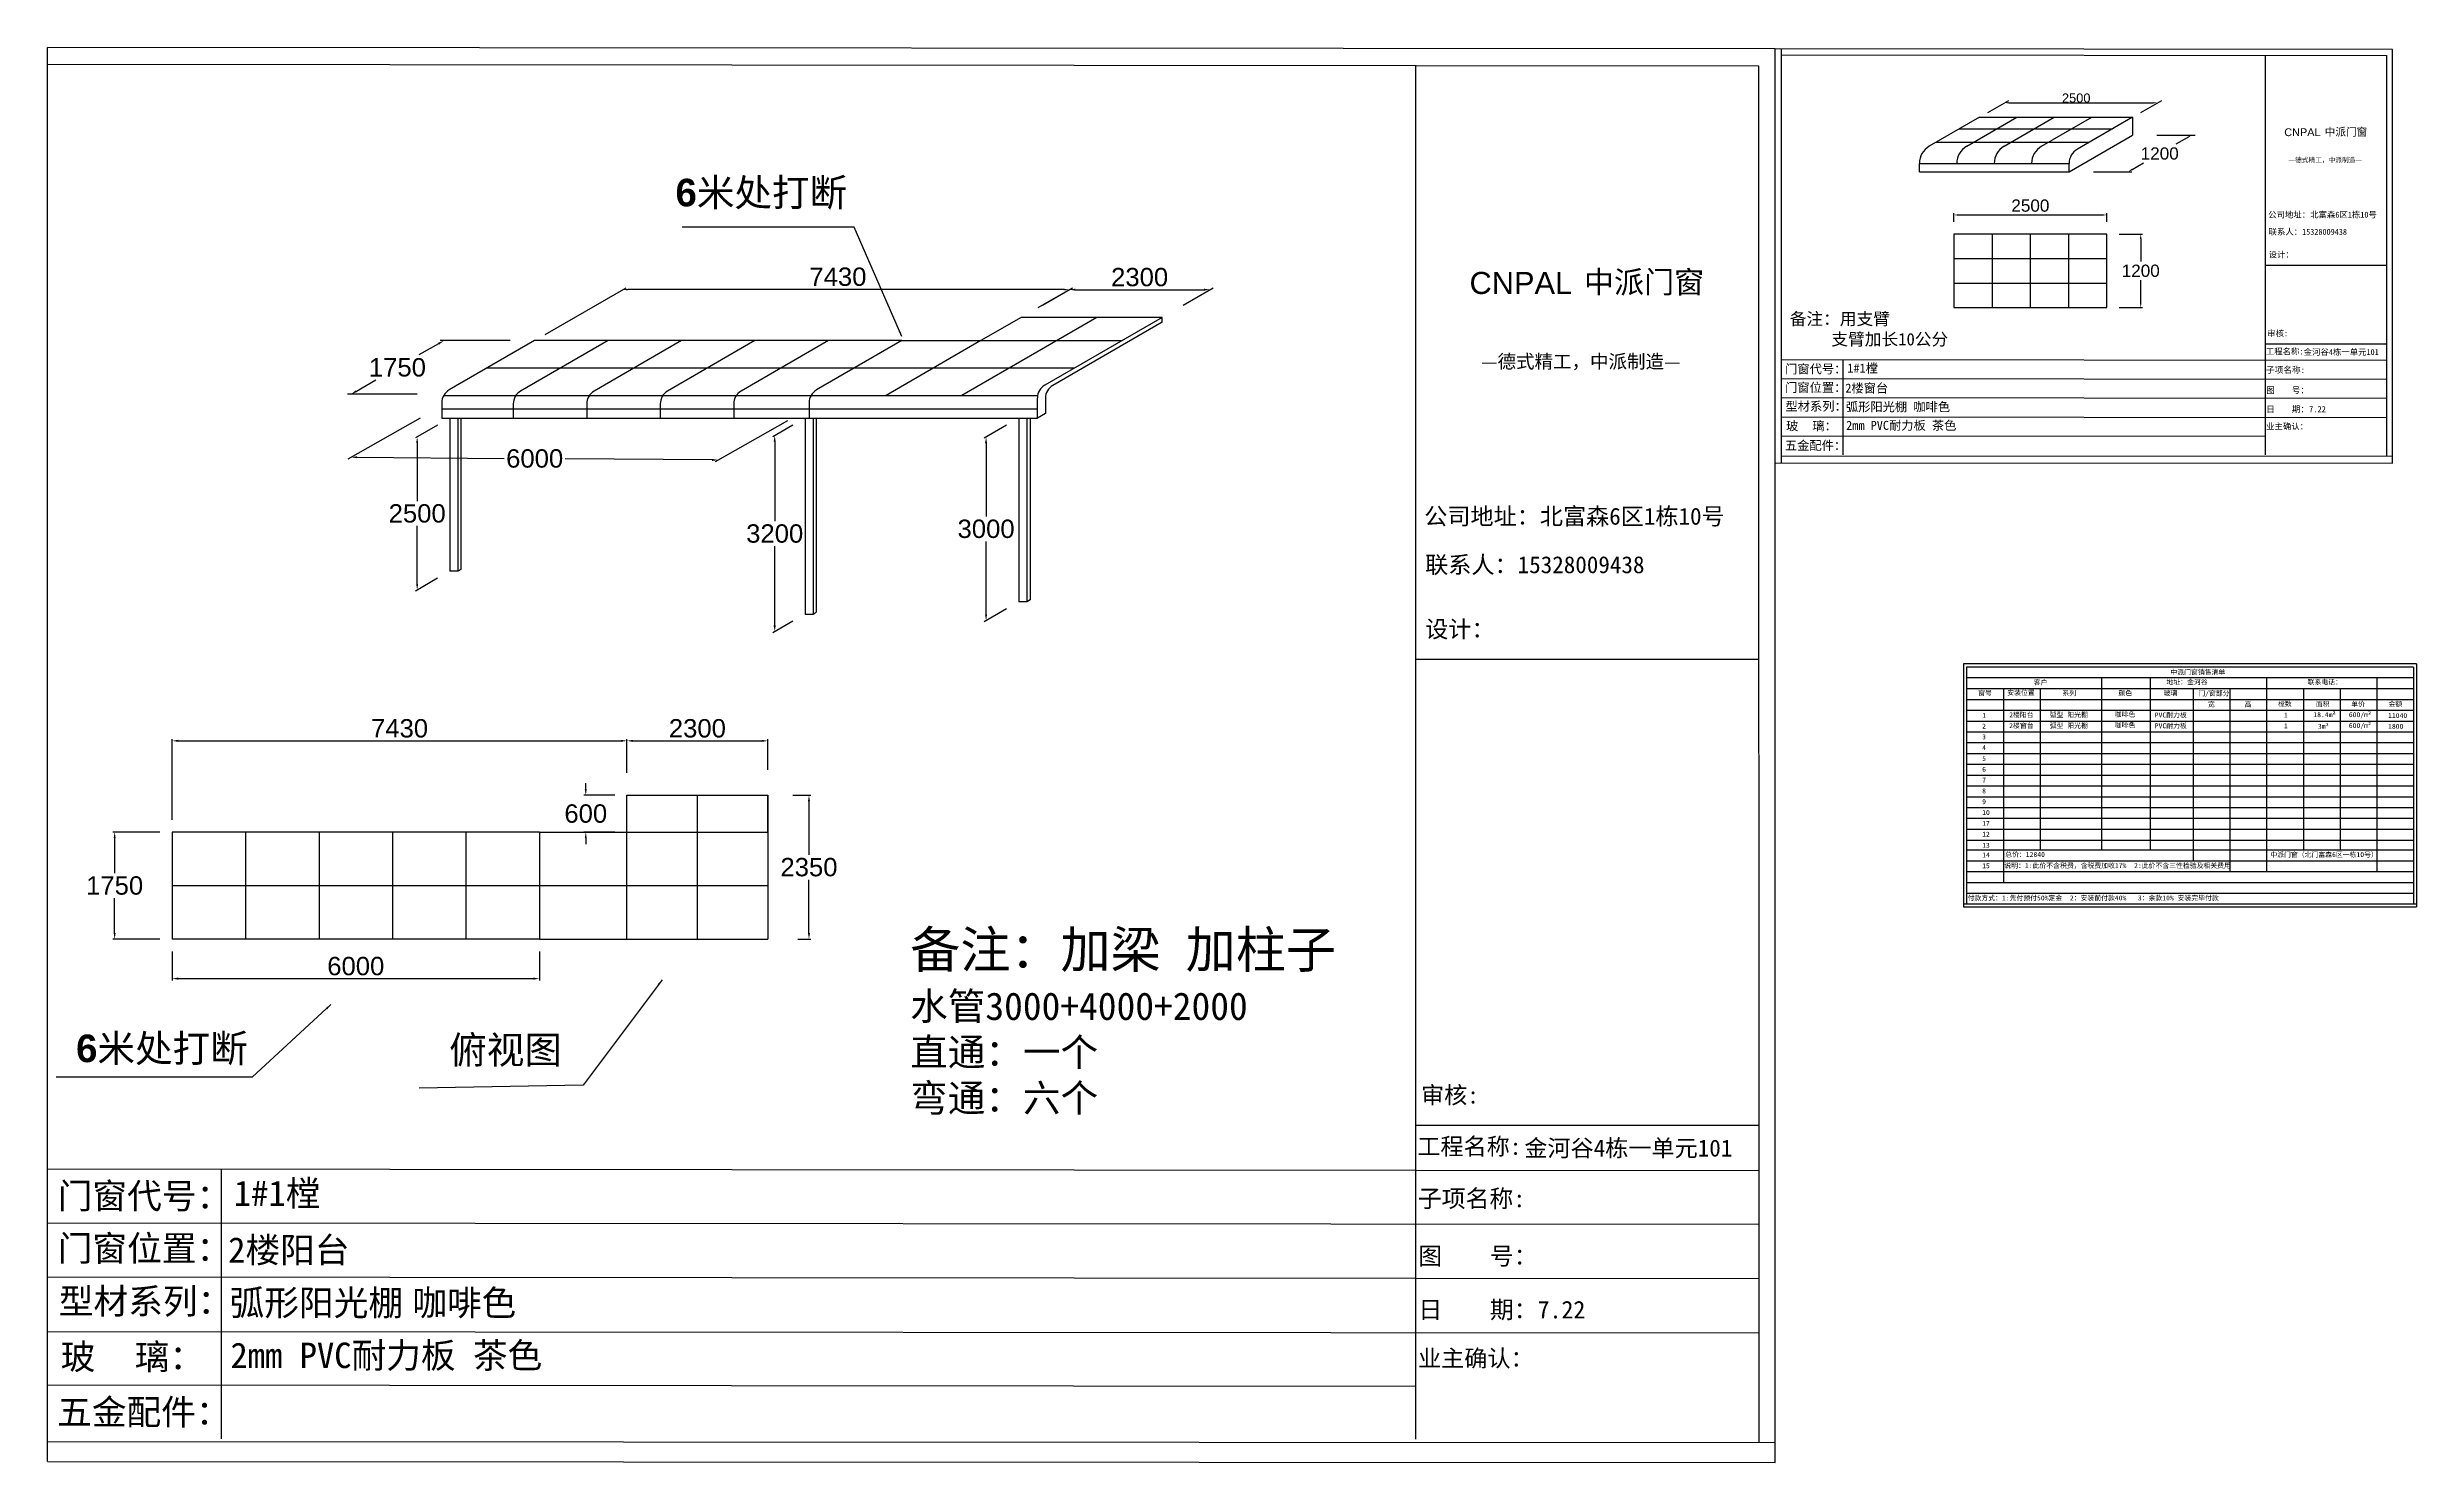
# Model space of a CAD drawing. Header units: inches. Extents: x -138455 to 599497, y -747149 to 13167.
# Drawn here: x 324745 to 363447, y -277090 to -253978 of the extents above; entities that cross this region are included whole.
import ezdxf

# ---------------------------------------------------------------- set-up
doc = ezdxf.new("R2010")
doc.units = ezdxf.units.IN
doc.header["$MEASUREMENT"] = 0
doc.header["$PDMODE"] = 35
doc.header["$PDSIZE"] = -3
doc.layers.add('0 @ 1', color=7, linetype='Continuous')
doc.styles.add('Annotative', font='arialbd.ttf')
doc.styles.add('MtXpl_', font='')
doc.styles.get("Standard").update_dxf_attribs({"font": 'arial.ttf'})
doc.styles.get('MtXpl_').set_extended_font_data('SimSun')
doc.dimstyles.get("Standard").update_dxf_attribs({"dimtxt": 80, "dimasz": 70, "dimexe": 40, "dimexo": 80, "dimgap": 0, "dimtad": 1, "dimtih": 1, "dimtoh": 1, "dimdec": 0, "dimzin": 0, "dimdsep": 46, "dimtxsty": 'Standard', "dimcen": 0.09, "dimadec": 0, "dimazin": 0, "dimtfac": 1, "dimtdec": 0, "dimtofl": 0, "dimtmove": 0, "dimatfit": 3, "dimfxl": 0, "dimtolj": 1, "dimtzin": 0, "dimarcsym": 0})

# ---------------------------------------------------------------- blocks, each defined once
blk = doc.blocks.new('*D18')
at = {"color": 0, "lineweight": -2, "transparency": 16777216}
for p, q in [((356443, -255040), (356785, -254843)), ((356785, -254883), (359145, -254883)), ((358943, -255040), (359285, -254843))]:
    blk.add_line(p, q, dxfattribs=at)
at = {"color": 0, "transparency": 16777216}
for points in [[(356785, -254871), (356785, -254894), (356715, -254883)], [(359145, -254871), (359145, -254894), (359215, -254883)]]:
    blk.add_solid(points, dxfattribs=at)
at = {"layer": 'Defpoints', "color": 0, "transparency": 16777216}
for p in [(359215, -254883), (356305, -255120), (358805, -255120)]:
    blk.add_point(p, dxfattribs=at)
at = {"color": 0, "transparency": 16777216, "insert": (357886, -254806), "char_height": 150, "attachment_point": 5}
blk.add_mtext('\\A1;2500', dxfattribs=at)
blk = doc.blocks.new('*D949')
at = {"color": 0, "lineweight": -2, "transparency": 16777216}
for p, q in [((341000, -258187), (341489, -257905)), ((341537, -257935), (343637, -257935)), ((343300, -258187), (343789, -257905))]:
    blk.add_line(p, q, dxfattribs=at)
at = {"color": 0, "transparency": 16777216}
for points in [[(341537, -257918), (341537, -257951), (341437, -257935)], [(343637, -257918), (343637, -257951), (343737, -257935)]]:
    blk.add_solid(points, dxfattribs=at)
at = {"layer": 'Defpoints', "color": 0, "transparency": 16777216}
for p in [(343737, -257935), (340653, -258387), (342953, -258387)]:
    blk.add_point(p, dxfattribs=at)
at = {"color": 0, "transparency": 16777216, "insert": (342587, -257731), "char_height": 300, "attachment_point": 5}
blk.add_mtext('\\A1;2300', dxfattribs=at)
blk = doc.blocks.new('*D950')
at = {"color": 0, "lineweight": -2, "transparency": 16777216}
for p, q in [((331118, -260148), (330756, -260357)), ((330786, -260440), (330786, -261386)), ((330786, -262740), (330786, -261793)), ((331118, -262648), (330756, -262857))]:
    blk.add_line(p, q, dxfattribs=at)
at = {"color": 0, "transparency": 16777216}
for points in [[(330769, -260440), (330802, -260440), (330786, -260340)], [(330769, -262740), (330802, -262740), (330786, -262840)]]:
    blk.add_solid(points, dxfattribs=at)
at = {"layer": 'Defpoints', "color": 0, "transparency": 16777216}
for p in [(331318, -260032), (331318, -262532), (330786, -262840)]:
    blk.add_point(p, dxfattribs=at)
at = {"color": 0, "transparency": 16777216, "insert": (330786, -261590), "char_height": 300, "attachment_point": 5}
blk.add_mtext('\\A1;2500', dxfattribs=at)
blk = doc.blocks.new('*D951')
at = {"color": 0, "lineweight": -2, "transparency": 16777216}
for p, q in [((340415, -260148), (340049, -260359)), ((340079, -260442), (340079, -261639)), ((340079, -263242), (340079, -262045)), ((340415, -263148), (340049, -263359))]:
    blk.add_line(p, q, dxfattribs=at)
at = {"color": 0, "transparency": 16777216}
for points in [[(340062, -260442), (340095, -260442), (340079, -260342)], [(340062, -263242), (340095, -263242), (340079, -263342)]]:
    blk.add_solid(points, dxfattribs=at)
at = {"layer": 'Defpoints', "color": 0, "transparency": 16777216}
for p in [(340615, -260032), (340079, -260342), (340615, -263032)]:
    blk.add_point(p, dxfattribs=at)
at = {"color": 0, "transparency": 16777216, "insert": (340079, -261842), "char_height": 300, "attachment_point": 5}
blk.add_mtext('\\A1;3000', dxfattribs=at)
blk = doc.blocks.new('*D952')
at = {"color": 0, "lineweight": -2, "transparency": 16777216}
for p, q in [((336924, -266192), (337216, -266192)), ((337186, -266292), (337186, -267164)), ((337186, -268442), (337186, -267571)), ((337004, -268542), (337216, -268542))]:
    blk.add_line(p, q, dxfattribs=at)
at = {"color": 0, "transparency": 16777216}
for points in [[(337169, -266292), (337203, -266292), (337186, -266192)], [(337169, -268442), (337203, -268442), (337186, -268542)]]:
    blk.add_solid(points, dxfattribs=at)
at = {"layer": 'Defpoints', "color": 0, "transparency": 16777216}
for p in [(336724, -266192), (337186, -266192), (336804, -268542)]:
    blk.add_point(p, dxfattribs=at)
at = {"color": 0, "transparency": 16777216, "insert": (337186, -267367), "char_height": 300, "attachment_point": 5}
blk.add_mtext('\\A1;2350', dxfattribs=at)
blk = doc.blocks.new('*D953')
at = {"color": 0, "lineweight": -2, "transparency": 16777216}
for p, q in [((334013, -266192), (333510, -266192)), ((333540, -266092), (333540, -265992)), ((334013, -266792), (333510, -266792)), ((333540, -266892), (333540, -266992))]:
    blk.add_line(p, q, dxfattribs=at)
at = {"color": 0, "transparency": 16777216}
for points in [[(333523, -266092), (333556, -266092), (333540, -266192)], [(333523, -266892), (333556, -266892), (333540, -266792)]]:
    blk.add_solid(points, dxfattribs=at)
at = {"layer": 'Defpoints', "color": 0, "transparency": 16777216}
for p in [(333540, -266192), (334213, -266192), (334213, -266792)]:
    blk.add_point(p, dxfattribs=at)
at = {"color": 0, "transparency": 16777216, "insert": (333540, -266492), "char_height": 300, "attachment_point": 5}
blk.add_mtext('\\A1;600', dxfattribs=at)
blk = doc.blocks.new('*D954')
at = {"color": 0, "lineweight": -2, "transparency": 16777216}
for p, q in [((326583, -266792), (325814, -266792)), ((325844, -266892), (325844, -267464)), ((325844, -268442), (325844, -267871)), ((326583, -268542), (325814, -268542))]:
    blk.add_line(p, q, dxfattribs=at)
at = {"color": 0, "transparency": 16777216}
for points in [[(325828, -266892), (325861, -266892), (325844, -266792)], [(325828, -268442), (325861, -268442), (325844, -268542)]]:
    blk.add_solid(points, dxfattribs=at)
at = {"layer": 'Defpoints', "color": 0, "transparency": 16777216}
for p in [(326783, -266792), (325844, -268542), (326783, -268542)]:
    blk.add_point(p, dxfattribs=at)
at = {"color": 0, "transparency": 16777216, "insert": (325844, -267667), "char_height": 300, "attachment_point": 5}
blk.add_mtext('\\A1;1750', dxfattribs=at)
blk = doc.blocks.new('*D955')
at = {"color": 0, "lineweight": -2, "transparency": 16777216}
for p, q in [((326783, -266592), (326783, -265273)), ((326883, -265303), (334113, -265303)), ((334213, -265826), (334213, -265273))]:
    blk.add_line(p, q, dxfattribs=at)
at = {"color": 0, "transparency": 16777216}
for points in [[(326883, -265286), (326883, -265320), (326783, -265303)], [(334113, -265286), (334113, -265320), (334213, -265303)]]:
    blk.add_solid(points, dxfattribs=at)
at = {"layer": 'Defpoints', "color": 0, "transparency": 16777216}
for p in [(334213, -265303), (334213, -266026), (326783, -266792)]:
    blk.add_point(p, dxfattribs=at)
at = {"color": 0, "transparency": 16777216, "insert": (330498, -265100), "char_height": 300, "attachment_point": 5}
blk.add_mtext('\\A1;7430', dxfattribs=at)
blk = doc.blocks.new('*D956')
at = {"color": 0, "lineweight": -2, "transparency": 16777216}
for p, q in [((334213, -265826), (334213, -265273)), ((334313, -265303), (336413, -265303)), ((336513, -265779), (336513, -265273))]:
    blk.add_line(p, q, dxfattribs=at)
at = {"color": 0, "transparency": 16777216}
for points in [[(334313, -265286), (334313, -265320), (334213, -265303)], [(336413, -265286), (336413, -265320), (336513, -265303)]]:
    blk.add_solid(points, dxfattribs=at)
at = {"layer": 'Defpoints', "color": 0, "transparency": 16777216}
for p in [(336513, -265303), (334213, -266026), (336513, -265979)]:
    blk.add_point(p, dxfattribs=at)
at = {"color": 0, "transparency": 16777216, "insert": (335363, -265100), "char_height": 300, "attachment_point": 5}
blk.add_mtext('\\A1;2300', dxfattribs=at)
blk = doc.blocks.new('*D957')
at = {"color": 0, "lineweight": -2, "transparency": 16777216}
for p, q in [((326783, -268742), (326783, -269216)), ((332783, -268742), (332783, -269216)), ((326883, -269186), (332683, -269186))]:
    blk.add_line(p, q, dxfattribs=at)
at = {"color": 0, "transparency": 16777216}
for points in [[(326883, -269169), (326883, -269203), (326783, -269186)], [(332683, -269169), (332683, -269203), (332783, -269186)]]:
    blk.add_solid(points, dxfattribs=at)
at = {"layer": 'Defpoints', "color": 0, "transparency": 16777216}
for p in [(326783, -268542), (332783, -268542), (332783, -269186)]:
    blk.add_point(p, dxfattribs=at)
at = {"color": 0, "transparency": 16777216, "insert": (329783, -268983), "char_height": 300, "attachment_point": 5}
blk.add_mtext('\\A1;6000', dxfattribs=at)
blk = doc.blocks.new('*D958')
at = {"color": 0, "lineweight": -2, "transparency": 16777216}
for p, q in [((331134, -258817), (330815, -259001)), ((332304, -258767), (331161, -258767)), ((330788, -259642), (329645, -259642)), ((329792, -259592), (330111, -259408))]:
    blk.add_line(p, q, dxfattribs=at)
at = {"color": 0, "transparency": 16777216}
for points in [[(331126, -258803), (331143, -258832), (331221, -258767)], [(329784, -259578), (329800, -259607), (329705, -259642)]]:
    blk.add_solid(points, dxfattribs=at)
at = {"layer": 'Defpoints', "color": 0, "transparency": 16777216}
for p in [(331221, -258767), (332704, -258767), (331188, -259642)]:
    blk.add_point(p, dxfattribs=at)
at = {"color": 0, "transparency": 16777216, "insert": (330463, -259205), "char_height": 300, "attachment_point": 5}
blk.add_mtext('\\A1;1750', dxfattribs=at)
blk = doc.blocks.new('*D959')
at = {"color": 0, "lineweight": -2, "transparency": 16777216}
for p, q in [((330837, -260034), (329652, -260701)), ((336837, -260079), (335652, -260746)), ((329805, -260672), (332206, -260690)), ((335605, -260715), (333203, -260697))]:
    blk.add_line(p, q, dxfattribs=at)
at = {"color": 0, "transparency": 16777216}
for points in [[(329805, -260655), (329804, -260688), (329705, -260671)], [(335605, -260699), (335604, -260732), (335705, -260716)]]:
    blk.add_solid(points, dxfattribs=at)
at = {"layer": 'Defpoints', "color": 0, "transparency": 16777216}
for p in [(331188, -259837), (337188, -259882), (335705, -260716)]:
    blk.add_point(p, dxfattribs=at)
at = {"color": 0, "transparency": 16777216, "insert": (332705, -260693), "char_height": 300, "attachment_point": 5}
blk.add_mtext('\\A1;6000', dxfattribs=at)
blk = doc.blocks.new('*D960')
at = {"color": 0, "lineweight": -2, "transparency": 16777216}
for p, q in [((336923, -260148), (336596, -260337)), ((336626, -260419), (336626, -261716)), ((336626, -263419), (336626, -262123)), ((336923, -263348), (336596, -263537))]:
    blk.add_line(p, q, dxfattribs=at)
at = {"color": 0, "transparency": 16777216}
for points in [[(336609, -260419), (336643, -260419), (336626, -260319)], [(336609, -263419), (336643, -263419), (336626, -263519)]]:
    blk.add_solid(points, dxfattribs=at)
at = {"layer": 'Defpoints', "color": 0, "transparency": 16777216}
for p in [(337123, -260032), (336626, -263519), (337123, -263232)]:
    blk.add_point(p, dxfattribs=at)
at = {"color": 0, "transparency": 16777216, "insert": (336626, -261919), "char_height": 300, "attachment_point": 5}
blk.add_mtext('\\A1;3200', dxfattribs=at)
blk = doc.blocks.new('*D961')
at = {"color": 0, "lineweight": -2, "transparency": 16777216}
for p, q in [((359205, -255413), (359828, -255413)), ((359699, -255453), (359514, -255560)), ((358169, -256011), (358793, -256011)), ((358802, -255971), (358987, -255864))]:
    blk.add_line(p, q, dxfattribs=at)
at = {"color": 0, "transparency": 16777216}
for points in [[(359692, -255442), (359705, -255465), (359768, -255413)], [(358795, -255959), (358809, -255982), (358733, -256011)]]:
    blk.add_solid(points, dxfattribs=at)
at = {"layer": 'Defpoints', "color": 0, "transparency": 16777216}
for p in [(358805, -255413), (359768, -255413), (357769, -256011)]:
    blk.add_point(p, dxfattribs=at)
at = {"color": 0, "transparency": 16777216, "insert": (359250, -255712), "char_height": 200, "attachment_point": 5}
blk.add_mtext('\\A1;1200', dxfattribs=at)
blk = doc.blocks.new('*D962')
at = {"color": 0, "lineweight": -2, "transparency": 16777216}
for p, q in [((355887, -256827), (355887, -256685)), ((355967, -256715), (358307, -256715)), ((358387, -256827), (358387, -256685))]:
    blk.add_line(p, q, dxfattribs=at)
at = {"color": 0, "transparency": 16777216}
for points in [[(355967, -256702), (355967, -256728), (355887, -256715)], [(358307, -256702), (358307, -256728), (358387, -256715)]]:
    blk.add_solid(points, dxfattribs=at)
at = {"layer": 'Defpoints', "color": 0, "transparency": 16777216}
for p in [(358387, -256715), (355887, -257027), (358387, -257027)]:
    blk.add_point(p, dxfattribs=at)
at = {"color": 0, "transparency": 16777216, "insert": (357137, -256563), "char_height": 200, "attachment_point": 5}
blk.add_mtext('\\A1;2500', dxfattribs=at)
blk = doc.blocks.new('*D963')
at = {"color": 0, "lineweight": -2, "transparency": 16777216}
for p, q in [((358587, -257027), (358970, -257027)), ((358940, -257107), (358940, -257475)), ((358940, -258147), (358940, -257779)), ((358587, -258227), (358970, -258227))]:
    blk.add_line(p, q, dxfattribs=at)
at = {"color": 0, "transparency": 16777216}
for points in [[(358926, -257107), (358953, -257107), (358940, -257027)], [(358926, -258147), (358953, -258147), (358940, -258227)]]:
    blk.add_solid(points, dxfattribs=at)
at = {"layer": 'Defpoints', "color": 0, "transparency": 16777216}
for p in [(358387, -257027), (358387, -258227), (358940, -258227)]:
    blk.add_point(p, dxfattribs=at)
at = {"color": 0, "transparency": 16777216, "insert": (358940, -257627), "char_height": 200, "attachment_point": 5}
blk.add_mtext('\\A1;1200', dxfattribs=at)

msp = doc.modelspace()

# ---------------------------------------------------------------- linework, layer by layer
for p, q in [((352969.6, -254002.7), (324745.5, -253978.1)), ((324745.5, -277072.5), (324745.5, -253978.1)), ((324745.5, -254254.1), (352694, -254278.7)), ((352969.6, -277090.1), (352969.6, -254002.7)), ((363050.1, -254011.5), (352969.6, -254002.7)), ((352970.8, -260763.9), (352969.6, -254002.7)), ((353070.8, -260764), (353069.6, -254002.8)), ((353069.6, -254100.4), (362952.7, -254109.1)), ((353070.8, -260642.6), (353069.6, -254109)), ((360971.7, -254109.1), (360972.8, -260634.5)), ((362952.7, -254109.1), (362956.2, -260654)), ((363051.4, -260770.2), (363050.1, -254011.5)), ((324745.3, -276729.2), (324745.5, -254278.6)), ((347091.9, -254278.7), (347091.7, -276706.3)), ((352694, -254278.7), (352700.5, -276761.5)), ((356304.8, -255119.6), (355485.9, -255592.4)), ((355977.7, -255308.5), (358477.7, -255308.5)), ((356097.4, -255592.4), (356916.3, -255119.6)), ((356304.8, -255119.6), (358804.8, -255119.6)), ((356708.9, -255592.4), (357527.8, -255119.6)), ((357320.4, -255592.4), (358139.3, -255119.6)), ((357769.5, -256010.8), (358804.8, -255413.1)), ((358804.8, -255119.6), (357904.8, -255639.3)), ((358804.8, -255119.6), (358804.8, -255413.1)), ((355598.6, -255527.4), (358098.6, -255527.4)), ((355323.6, -256010.8), (355323.6, -255873.6)), ((355323.6, -255873.6), (357769.5, -255873.6)), ((355323.6, -256010.8), (357769.5, -256010.8)), ((357769.5, -256010.8), (357769.5, -255873.6)), ((358386.5, -257026.9), (355886.5, -257026.9)), ((355886.5, -257026.9), (355886.5, -258226.9)), ((356511.5, -257026.9), (356511.5, -258226.9)), ((357136.5, -257026.9), (357136.5, -258226.9)), ((357761.5, -257026.9), (357761.5, -258226.9)), ((358386.5, -258226.9), (358386.5, -257026.9)), ((355886.5, -257426.9), (358386.5, -257426.9)), ((360971.7, -257536.1), (362952.7, -257536.1)), ((332876.8, -258667.1), (334197.7, -257904.5)), ((341357.2, -257934.5), (334225.7, -257934.5)), ((340931.1, -258226.7), (341489.1, -257904.5)), ((355886.5, -257826.9), (358386.5, -257826.9)), ((341888.6, -258387.1), (339682.7, -259660.7)), ((340653.2, -258387.1), (339995.1, -258767.1)), ((342953.2, -258387.1), (340653.2, -258387.1)), ((342953.2, -258387.1), (341038.1, -259492.8)), ((342953.2, -258467.1), (341168, -259497.8)), ((342953.2, -258467.1), (342953.2, -258387.1)), ((355886.5, -258226.9), (358386.5, -258226.9)), ((332703.6, -258767.1), (331308.1, -259572.8)), ((333903.6, -258767.1), (332475.9, -259591.4)), ((338703.6, -258767.1), (332703.6, -258767.1)), ((335103.6, -258767.1), (333675.9, -259591.4)), ((336303.6, -258767.1), (334875.9, -259591.4)), ((337503.6, -258767.1), (336075.9, -259591.4)), ((338703.6, -258767.1), (337308.1, -259572.8)), ((339995.1, -258767.1), (338447.4, -259660.7)), ((338703.6, -258767.1), (342295.1, -258767.1)), ((360972.8, -258821), (362953.9, -258821)), ((341518.1, -259215.7), (331926.6, -259215.7)), ((353070.8, -259074.6), (362953.9, -259083.3)), ((354074.7, -259075.7), (354075.1, -260632.6)), ((331220.2, -259660.7), (340921.4, -259660.7)), ((353070.8, -259385), (362953.9, -259393.8)), ((331188.1, -259780.7), (331188.1, -260032.1)), ((331188.1, -259882.1), (340918.1, -259882.1)), ((331188.1, -260032.1), (340918.1, -260032.1)), ((331318.1, -260032.1), (331318.1, -262532.1)), ((331448.1, -260032.1), (331448.1, -262532.1)), ((331500, -260032.1), (331500, -262502.1)), ((332355.9, -259799.2), (332355.9, -260032.1)), ((333555.9, -259799.2), (333555.9, -260032.1)), ((334755.9, -259799.2), (334755.9, -260032.1)), ((335955.9, -259799.2), (335955.9, -260032.1)), ((337123.3, -260032.1), (337123.3, -263232.1)), ((337188.1, -259780.7), (337188.1, -260032.1)), ((337253.3, -260032.1), (337253.3, -263232.1)), ((337305.3, -260032.1), (337305.3, -263202.1)), ((340615.5, -260032.1), (340615.5, -263032.1)), ((340745.5, -260032.1), (340745.5, -263032.1)), ((340797.5, -260032.1), (340797.5, -263002.1)), ((340918.1, -260032.1), (340918.1, -259700.7)), ((341048, -259957.1), (340918.1, -260032.1)), ((341048, -259705.7), (341048, -259957.1)), ((353070.8, -259697.7), (362953.9, -259706.4)), ((353070.8, -260012.7), (362953.9, -260021.4)), ((353070.8, -260321.3), (360972.8, -260328.9)), ((352970.8, -260763.9), (363051.4, -260770.2)), ((353070.8, -260647.9), (363051.4, -260654.1)), ((331448.1, -262532.1), (331318.1, -262532.1)), ((331500, -262502.1), (331448.1, -262532.1)), ((340745.5, -263032.1), (340615.5, -263032.1)), ((340797.5, -263002.1), (340745.5, -263032.1)), ((337123.3, -263232.1), (337253.3, -263232.1)), ((337253.3, -263232.1), (337305.3, -263202.1)), ((347091.9, -263970.1), (352694, -263970.1)), ((363446.6, -264047.7), (356046.6, -264047.7)), ((356046.6, -264047.7), (356046.6, -268016.1)), ((363396.6, -264097.7), (356096.6, -264097.7)), ((356096.6, -264097.7), (356096.6, -267966.1)), ((363396.6, -264273.7), (356096.6, -264273.7)), ((358296.6, -264273.7), (358296.6, -266038.4)), ((359096.6, -264273.7), (359096.6, -266567.8)), ((360996.6, -264273.7), (360996.6, -267438.1)), ((362796.6, -264273.7), (362796.6, -266038.4)), ((363396.6, -264097.7), (363396.6, -267966.1)), ((363446.6, -264047.7), (363446.6, -268016.1)), ((356096.6, -264450.1), (363396.6, -264450.1)), ((356096.6, -264626.6), (363396.6, -264626.6)), ((356696.6, -264450.1), (356696.6, -266038.4)), ((357296.6, -264450.1), (357296.6, -266038.4)), ((359796.6, -264450.1), (359796.6, -266567.8)), ((360396.6, -264450.1), (360396.6, -267438.1)), ((361596.6, -264450.1), (361596.6, -267085.2)), ((362196.6, -264450.1), (362196.6, -266038.4)), ((356096.6, -264803.1), (363396.6, -264803.1)), ((356096.6, -264979.5), (363396.6, -264979.5)), ((356096.6, -265156), (363396.6, -265156)), ((356096.6, -265332.5), (363396.6, -265332.5)), ((356096.6, -265508.9), (363396.6, -265508.9)), ((356096.6, -265685.4), (363396.6, -265685.4)), ((356096.6, -265861.9), (363396.6, -265861.9)), ((334213.1, -266792.5), (334213.1, -266192.5)), ((334213.1, -266192.5), (336513.1, -266192.5)), ((335363.1, -268542.5), (335363.1, -266192.5)), ((336513.1, -266192.5), (336513.1, -268542.5)), ((336513.1, -266792.5), (336513.1, -266192.5)), ((356096.6, -266038.4), (363396.6, -266038.4)), ((356096.6, -266214.8), (363396.6, -266214.8)), ((356696.6, -266038.4), (356696.6, -266744.2)), ((357296.6, -266038.4), (357296.6, -266567.8)), ((358296.6, -266038.4), (358296.6, -266567.8)), ((362196.6, -266038.4), (362196.6, -267085.2)), ((362796.6, -266038.4), (362796.6, -267438.1)), ((356096.6, -266391.3), (363396.6, -266391.3)), ((356096.6, -266567.8), (363396.6, -266567.8)), ((357296.6, -266567.8), (357296.6, -267085.2)), ((358296.6, -266567.8), (358296.6, -267085.2)), ((359096.6, -266567.8), (359096.6, -267085.2)), ((359796.6, -266567.8), (359796.6, -267261.6)), ((326783.1, -266792.5), (326783.1, -268542.5)), ((332783.1, -266792.5), (326783.1, -266792.5)), ((327983.1, -266792.5), (327983.1, -268542.5)), ((329183.1, -266792.5), (329183.1, -268542.5)), ((330383.1, -266792.5), (330383.1, -268542.5)), ((331583.1, -266792.5), (331583.1, -268542.5)), ((332783.1, -266792.5), (334213.1, -266792.5)), ((332783.1, -266792.5), (332783.1, -268542.5)), ((334213.1, -268542.5), (334213.1, -266792.5)), ((334213.1, -266792.5), (336513.1, -266792.5)), ((356096.6, -266744.2), (363396.6, -266744.2)), ((356096.6, -266926), (363396.6, -266926)), ((356696.6, -266744.2), (356696.6, -267614.1)), ((356096.6, -267085.2), (363396.6, -267085.2)), ((356096.6, -267261.6), (363396.6, -267261.6)), ((326783.1, -267667.5), (336513.1, -267667.5)), ((356096.6, -267438.1), (363396.6, -267438.1)), ((356096.6, -267614.1), (363396.6, -267614.1)), ((356096.6, -267790.1), (363396.6, -267790.1)), ((356046.6, -267966.1), (363446.6, -267966.1)), ((356046.6, -268016.1), (363446.6, -268016.1)), ((332783.1, -268542.5), (326783.1, -268542.5)), ((332783.1, -268542.5), (336513.1, -268542.5)), ((347091.7, -271578.1), (352693.8, -271578.1)), ((324745.4, -272295), (352693.8, -272319.8)), ((327584.3, -272298.2), (327585.5, -276701)), ((324745.4, -273173), (352693.8, -273197.8)), ((324745.4, -274057.1), (352693.8, -274081.9)), ((324745.3, -274947.9), (352693.8, -274972.7)), ((324745.3, -275820.8), (347091.7, -275842.3)), ((324745.5, -276744.2), (352969.6, -276761.9)), ((324745.5, -277072.5), (352969.6, -277090.1))]:
    msp.add_line(p, q)
for centre, radius in [((355648.3, -255873.6), 324.7), ((356259.8, -255873.6), 324.7), ((356871.2, -255873.6), 324.7), ((357482.7, -255873.6), 324.7), ((358040.1, -255873.6), 270.6), ((331428.1, -259780.7), 240), ((332595.9, -259799.2), 240), ((333795.9, -259799.2), 240), ((334995.9, -259799.2), 240), ((336195.9, -259799.2), 240), ((337428.1, -259780.7), 240), ((341158.1, -259700.7), 240), ((341288, -259705.7), 240)]:
    msp.add_arc(centre, radius, 120, 180)
for points in [[(334225.7, -257921.2), (334225.7, -257947.8), (334145.7, -257934.5)], [(341357.2, -257921.2), (341357.2, -257947.8), (341437.2, -257934.5)]]:
    msp.add_solid(points)

# ---------------------------------------------------------------- texts
for height, p in [(127.3, (361284.3, -255426.9)), (359.98, (347976, -258005.2))]:
    msp.add_text('CNPAL', height=height).set_placement(p)
at = {"style": 'MtXpl_'}
for s, height, p in [('中派门窗', 127.3, (361945.3, -255421.6)), ('—德式精工，中派制造—', 78.337, (361350.9, -255856)), ('公司地址：北富森6区1栋10号', 97.921, (361022.6, -256759.3)), ('联系人：15328009438', 97.921, (361028, -257039.2)), ('设计：', 97.92, (361028.1, -257410.8)), ('中派门窗', 359.98, (349845.1, -257990.4)), ('工程名称:', 97.92, (360984, -258993)), ('审核:', 97.92, (361005.3, -258696.7)), ('金河谷4栋一单元101', 97.921, (361602.2, -259002.6)), ('—德式精工，中派制造—', 221.528, (348164.2, -259218.8)), ('子项名称:', 101.19, (360986.4, -259295.5)), ('图    号：', 101.19, (360989.3, -259627.4)), ('日    期：7.22', 101.186, (360989.6, -259937.4)), ('业主确认：', 97.92, (360988.2, -260216.5)), ('公司地址：北富森6区1栋10号', 276.911, (347236, -261773.2)), ('联系人：15328009438', 276.911, (347251.1, -262564.8)), ('设计：', 276.91, (347251.5, -263615.7)), ('审核:', 276.91, (347183.4, -271226.4)), ('工程名称:', 276.91, (347123.2, -272064.3)), ('金河谷4栋一单元101', 276.911, (348871.3, -272091.6)), ('子项名称:', 286.15, (347130.1, -272919.9)), ('图    号：', 286.15, (347138.2, -273858.4)), ('日    期：7.22', 286.145, (347139.2, -274734.9)), ('业主确认：', 276.91, (347135, -275524.3))]:
    msp.add_text(s, height=height, dxfattribs=at).set_placement(p)
at = {"insert": (337658.8, -257724.9), "char_height": 300, "attachment_point": 5}
msp.add_mtext('\\A1;7430', dxfattribs=at)
at = {"layer": '0 @ 1', "style": 'Annotative'}
for s, height, p in [('门窗代号：', 146.88, (353130.7, -259303.3)), ('门窗位置：', 146.88, (353130.7, -259605.9)), ('型材系列：', 146.88, (353136.9, -259911.6)), ('玻    璃：', 146.88, (353147.2, -260232.1)), ('五金配件：', 146.88, (353127.1, -260551.5)), ('门窗代号：', 415.37, (324914.9, -272942)), ('门窗位置：', 415.37, (324914.9, -273797.7)), ('型材系列：', 415.37, (324932.4, -274662.1)), ('玻    璃：', 415.37, (324961.5, -275568.5)), ('五金配件：', 415.37, (324904.7, -276471.6))]:
    msp.add_text(s, height=height, dxfattribs=at).set_placement(p)
at = {"layer": '0 @ 1', "attachment_point": 1, "style": 'Annotative'}
for s, width, insert, char_height in [('6{\\fSimSun|b1|i0|c134|p2;米处打断}', 3589.156, (335005, -256123.7), 450), ('{\\fSimSun|b1|i0|c134|p2;备注：用支臂\\P     支臂加长10公分}', 10343.614, (353206.5, -258310.7), 200), ('{\\fSimSun|b1|i0|c134|p2;1#1樘}', 4396.385, (354147.8, -259141.5), 146.881), ('{\\fSimSun|b1|i0|c134|p2;2楼窗台}', 7291.037, (354115, -259468.7), 146.881), ('{\\fSimSun|b1|i0|c134|p2;弧形阳光棚 咖啡色}', 8107.921, (354123.5, -259773.7), 146.881), ('{\\fSimSun|b1|i0|c134|p2;2mm PVC耐力板 茶色 }', 6587.2, (354128.2, -260077.2), 146.881), ('{\\fSimSun|b1|i0|c134|p2;客户}', 485.592, (357192.9, -264306.9), 80), ('{\\fSimSun|b1|i0|c134|p2;地址：金河谷}', 1564.514, (359361.1, -264302.7), 80), ('{\\fSimSun|b1|i0|c134|p2;中派门窗销售清单}', 1381.442, (359425.3, -264140.2), 80), ('{\\fSimSun|b1|i0|c134|p2;联系电话：}', 603.897, (361666.7, -264303), 80), ('{\\fSimSun|b1|i0|c134|p2;窗号}', 485.592, (356285.3, -264482.7), 80), ('{\\fSimSun|b1|i0|c134|p2;安装位置}', 485.592, (356759.2, -264475.6), 80), ('{\\fSimSun|b1|i0|c134|p2;系列}', 485.592, (357660.1, -264484.9), 80), ('{\\fSimSun|b1|i0|c134|p2;颜色}', 485.592, (358576, -264483), 80), ('{\\fSimSun|b1|i0|c134|p2;玻璃}', 485.592, (359313.5, -264483), 80), ('{\\fSimSun|b1|i0|c134|p2;门/窗部分}', 603.897, (359879.8, -264486.9), 80), ('{\\fSimSun|b1|i0|c134|p2;宽}', 603.897, (360038.2, -264665.7), 80), ('{\\fSimSun|b1|i0|c134|p2;高}', 603.897, (360638.2, -264665.7), 80), ('{\\fSimSun|b1|i0|c134|p2;樘数}', 603.897, (361181.6, -264658.6), 80), ('{\\fSimSun|b1|i0|c134|p2;面积}', 603.897, (361800.1, -264662.5), 80), ('{\\fSimSun|b1|i0|c134|p2;单价}', 603.897, (362377.8, -264662.5), 80), ('{\\fSimSun|b1|i0|c134|p2;金额}', 603.897, (362986.5, -264659.7), 80), ('{\\fSimSun|b1|i0|c134|p2;2}', 485.592, (356349.7, -265021.5), 80), ('{\\fSimSun|b1|i0|c134|p2;1}', 485.592, (356349.7, -264845), 80), ('{\\fSimSun|b1|i0|c134|p2;2楼阳台}', 921.091, (356791.2, -264837.7), 80), ('{\\fSimSun|b1|i0|c134|p2;2楼窗台}', 921.091, (356791.2, -265014.2), 80), ('{\\fSimSun|b1|i0|c134|p2;弧型 阳光棚}', 921.091, (357453.3, -264837.7), 80), ('{\\fSimSun|b1|i0|c134|p2;弧型 阳光棚}', 921.091, (357453.3, -265014.2), 80), ('{\\fSimSun|b1|i0|c134|p2;咖啡色}', 840.838, (358516.2, -264830), 80), ('{\\fSimSun|b1|i0|c134|p2;咖啡色}', 840.838, (358516.2, -265006.5), 80), ('{\\fSimSun|b1|i0|c134|p2; PVC耐力板}', 753.781, (359106.4, -264840.9), 80), ('{\\fSimSun|b1|i0|c134|p2; PVC耐力板}', 753.781, (359106.4, -265017.3), 80), ('{\\fSimSun|b1|i0|c134|p2;1}', 753.781, (361279, -264841.5), 80), ('{\\fSimSun|b1|i0|c134|p2;1}', 753.781, (361279, -265018), 80), ('{\\fSimSun|b1|i0|c134|p2;18.4m²}', 753.781, (361759.1, -264835.9), 80), ('{\\fSimSun|b1|i0|c134|p2;3m²}', 753.781, (361835.1, -265025.5), 80), ('{\\fSimSun|b1|i0|c134|p2;600/m²}', 753.781, (362339.5, -264835.9), 80), ('{\\fSimSun|b1|i0|c134|p2;600/m²}', 753.781, (362339.5, -265012.4), 80), ('{\\fSimSun|b1|i0|c134|p2;11040}', 753.781, (362980.4, -264849.6), 80), ('{\\fSimSun|b1|i0|c134|p2;1800}', 753.781, (362980.4, -265026), 80), ('{\\fSimSun|b1|i0|c134|p2;4}', 485.592, (356349.7, -265374.4), 80), ('{\\fSimSun|b1|i0|c134|p2;3}', 485.592, (356349.7, -265197.9), 80), ('{\\fSimSun|b1|i0|c134|p2;5}', 485.592, (356349.7, -265550.9), 80), ('{\\fSimSun|b1|i0|c134|p2;6}', 485.592, (356349.7, -265727.3), 80), ('{\\fSimSun|b1|i0|c134|p2;8}', 485.592, (356349.7, -266080.3), 80), ('{\\fSimSun|b1|i0|c134|p2;9}', 485.592, (356349.7, -266256.8), 80), ('{\\fSimSun|b1|i0|c134|p2;7}', 485.592, (356349.7, -265903.8), 80), ('{\\fSimSun|b1|i0|c134|p2;10}', 485.592, (356349.7, -266433.2), 80), ('{\\fSimSun|b1|i0|c134|p2;17}', 485.592, (356349.7, -266609.7), 80), ('{\\fSimSun|b1|i0|c134|p2;12}', 485.592, (356349.7, -266786.2), 80), ('{\\fSimSun|b1|i0|c134|p2;13}', 485.592, (356349.7, -266967.9), 80), ('{\\fSimSun|b1|i0|c134|p2;14}', 485.592, (356349.7, -267127.1), 80), ('{\\fSimSun|b1|i0|c134|p2;15}', 485.592, (356349.7, -267303.6), 80), ('{\\fSimSun|b1|i0|c134|p2;说明：1:此价不含税费，含税费加收17%  2:此价不含三性检验及相关费用}', 3920.385, (356713, -267300.1), 80), ('{\\fSimSun|b1|i0|c134|p2;总价：12840}', 2423.77, (356726.4, -267118.3), 80), ('{\\fSimSun|b1|i0|c134|p2;中派门窗（北门富森6区一栋10号）}', 1756.126, (361057.5, -267120.7), 80), ('{\\fSimSun|b1|i0|c134|p2;付款方式：1:先付预付50%定金  2：安装前付款40%   3：余款10% 安装完毕付款}', 6510.182, (356113, -267828.5), 80), ('{\\fSimSun|b1|i0|c134|p2;\\H1.33333x;\\P备注：加梁 加柱子\\H0.75x;\\P水管3000+4000+2000\\P直通：一个\\P弯通：六个}', 10343.614, (338839.5, -267410.5), 450), ('6{\\fSimSun|b1|i0|c134|p2;米处打断}', 3020.696, (325213.8, -270100.2), 450), ('{\\fSimSun|b1|i0|c134|p2;俯视图}', 3020.696, (331308.9, -270125.3), 450), ('{\\fSimSun|b1|i0|c134|p2;1#1樘}', 4396.385, (327791.2, -272484.2), 415.366), ('{\\fSimSun|b1|i0|c134|p2;2楼阳台}', 7291.037, (327698.4, -273409.6), 415.366), ('{\\fSimSun|b1|i0|c134|p2;弧形\\fMS PGothic|b1|i0|c134|p34;阳光棚 咖啡色}', 8107.921, (327722.3, -274272), 415.366), ('{\\fSimSun|b1|i0|c134|p2;2mm PVC耐力板 茶色 }', 6587.2, (327735.7, -275130.4), 415.366)]:
    msp.add_mtext_dynamic_manual_height_columns(s, width=width, gutter_width=903.5, heights=[0], dxfattribs=dict(at, insert=insert, char_height=char_height))

# ---------------------------------------------------------------- dimensions: what is measured, and where the dimension line sits
for base, p1, p2, angle, override, picture, middle, dimtype in [((359215.4, -254882.6), (356304.8, -255119.6), (358804.8, -255119.6), 0, {"dimtxt": 150}, '*D18', (357885.5, -254882.6), 161), ((330785.5, -262839.6), (331318.1, -260032.1), (331318.1, -262532.1), 270, {"dimtxt": 300, "dimasz": 100, "dimexe": 30, "dimexo": 200, "dimgap": 50}, '*D950', (330785.5, -261589.6), 161), ((340078.7, -260342), (340615.5, -263032.1), (340615.5, -260032.1), 90, {"dimtxt": 300, "dimasz": 100, "dimexe": 30, "dimexo": 200, "dimgap": 50}, '*D951', (340078.7, -261842), 161), ((337186.1, -266192.5), (336804.2, -268542.5), (336723.9, -266192.5), 90, {"dimtxt": 300, "dimasz": 100, "dimexe": 30, "dimexo": 200, "dimgap": 50}, '*D952', (337186.1, -267367.5), 160)]:
    dim = msp.add_linear_dim(base=base, p1=p1, p2=p2, angle=angle, dimstyle='Standard', override=override)
    dim.commit()
    dim.dimension.update_dxf_attribs({"geometry": picture, "text_midpoint": middle, "dimtype": dimtype})
for p1, p2, distance, text, override, picture, middle in [((357769.5, -256010.8), (358804.8, -255413.1), -481.6, '1200', {"dimtxt": 200, "dimasz": 80, "dimexe": 30, "dimexo": 200, "dimgap": 50}, '*D961', (359250.4, -255711.9)), ((331188.1, -259642.1), (332703.6, -258767.1), 741.3, '1750', {"dimtxt": 300, "dimasz": 100, "dimexe": 30, "dimexo": 200, "dimgap": 50}, '*D958', (330463.3, -259204.6))]:
    dim = msp.add_aligned_dim(p1=p1, p2=p2, distance=distance, text=text, dimstyle='Standard', override=override)
    dim.commit()
    dim.dimension.update_dxf_attribs({"geometry": picture, "text_midpoint": middle})
for base, p1, p2, override, picture, middle in [((358386.5, -256715), (355886.5, -257026.9), (358386.5, -257026.9), {"dimtxt": 200, "dimasz": 80, "dimexe": 30, "dimexo": 200, "dimgap": 50}, '*D962', (357136.5, -256562.9)), ((334213.1, -265303), (326783.1, -266792.5), (334213.1, -266026.2), {"dimtxt": 300, "dimasz": 100, "dimexe": 30, "dimexo": 200, "dimgap": 50}, '*D955', (330498.1, -265099.7)), ((336513.1, -265303), (334213.1, -266026.2), (336513.1, -265978.9), {"dimtxt": 300, "dimasz": 100, "dimexe": 30, "dimexo": 200, "dimgap": 50}, '*D956', (335363.1, -265099.7)), ((332783.1, -269186), (326783.1, -268542.5), (332783.1, -268542.5), {"dimtxt": 300, "dimasz": 100, "dimexe": 30, "dimexo": 200, "dimgap": 50}, '*D957', (329783.1, -268982.8))]:
    dim = msp.add_linear_dim(base=base, p1=p1, p2=p2, dimstyle='Standard', override=override)
    dim.commit()
    dim.dimension.update_dxf_attribs({"geometry": picture, "text_midpoint": middle})
for base, p1, p2, override, picture, middle in [((358939.6, -258226.9), (358386.5, -257026.9), (358386.5, -258226.9), {"dimtxt": 200, "dimasz": 80, "dimexe": 30, "dimexo": 200, "dimgap": 50}, '*D963', (358939.6, -257626.9)), ((333539.7, -266192.5), (334213.1, -266792.5), (334213.1, -266192.5), {"dimtxt": 300, "dimasz": 100, "dimexe": 30, "dimexo": 200, "dimgap": 50}, '*D953', (333539.7, -266492.5)), ((325844.3, -268542.5), (326783.1, -266792.5), (326783.1, -268542.5), {"dimtxt": 300, "dimasz": 100, "dimexe": 30, "dimexo": 200, "dimgap": 50}, '*D954', (325844.3, -267667.5))]:
    dim = msp.add_linear_dim(base=base, p1=p1, p2=p2, angle=90, dimstyle='Standard', override=override)
    dim.commit()
    dim.dimension.update_dxf_attribs({"geometry": picture, "text_midpoint": middle})
for p1, p2, distance, picture, middle in [((340653.2, -258387.1), (342953.2, -258387.1), 452.6, '*D949', (342587.2, -257731.2)), ((331188.1, -259837.1), (337188.1, -259882.1), -844.9, '*D959', (332704.6, -260693.4)), ((337123.3, -260032.1), (337123.3, -263232.1), -497.4, '*D960', (336626, -261919.3))]:
    dim = msp.add_aligned_dim(p1=p1, p2=p2, distance=distance, dimstyle='Standard', override={"dimtxt": 300, "dimasz": 100, "dimexe": 30, "dimexo": 200, "dimgap": 50})
    dim.commit()
    dim.dimension.update_dxf_attribs({"geometry": picture, "text_midpoint": middle})

# ---------------------------------------------------------------- leaders
for points, override in [([(338703.6, -258699.4), (337922, -256916.4), (335114.2, -256916.4)], {"dimtxt": 200, "dimasz": 80, "dimexe": 30, "dimexo": 100, "dimgap": 20}), ([(334787.1, -269204.8), (333499.3, -270926.3), (330816.5, -270977.3)], {"dimtxt": 300, "dimasz": 100, "dimexe": 30, "dimexo": 200, "dimgap": 50}), ([(329377.3, -269610.2), (328089.4, -270797.9), (324889.9, -270797.9)], {"dimtxt": 300, "dimasz": 100, "dimexe": 30, "dimexo": 200, "dimgap": 50})]:
    msp.add_leader(points, dimstyle='Standard', override=override)

doc.saveas('drawing.dxf')
